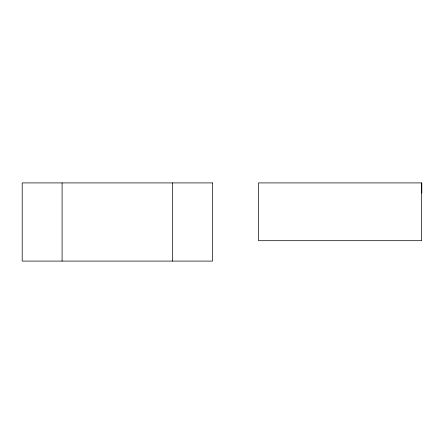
<?xml version="1.0" encoding="UTF-8"?>
<svg xmlns="http://www.w3.org/2000/svg" width="444" height="444" viewBox="0 0 444 444"><rect width="100%" height="100%" fill="white"/><g stroke="black" fill="none" stroke-linecap="round" stroke-linejoin="round"><path stroke-width="0.67" d="M421.8 193.107L421.8 182.911L258.519 182.911L258.519 240.692L421.667 240.692L421.667 182.911M172.644 182.911L172.644 261.089M62.093 182.911L62.093 261.089M212.537 182.911L22.2 182.911L22.2 261.089L212.537 261.089L212.537 182.911"/></g></svg>
